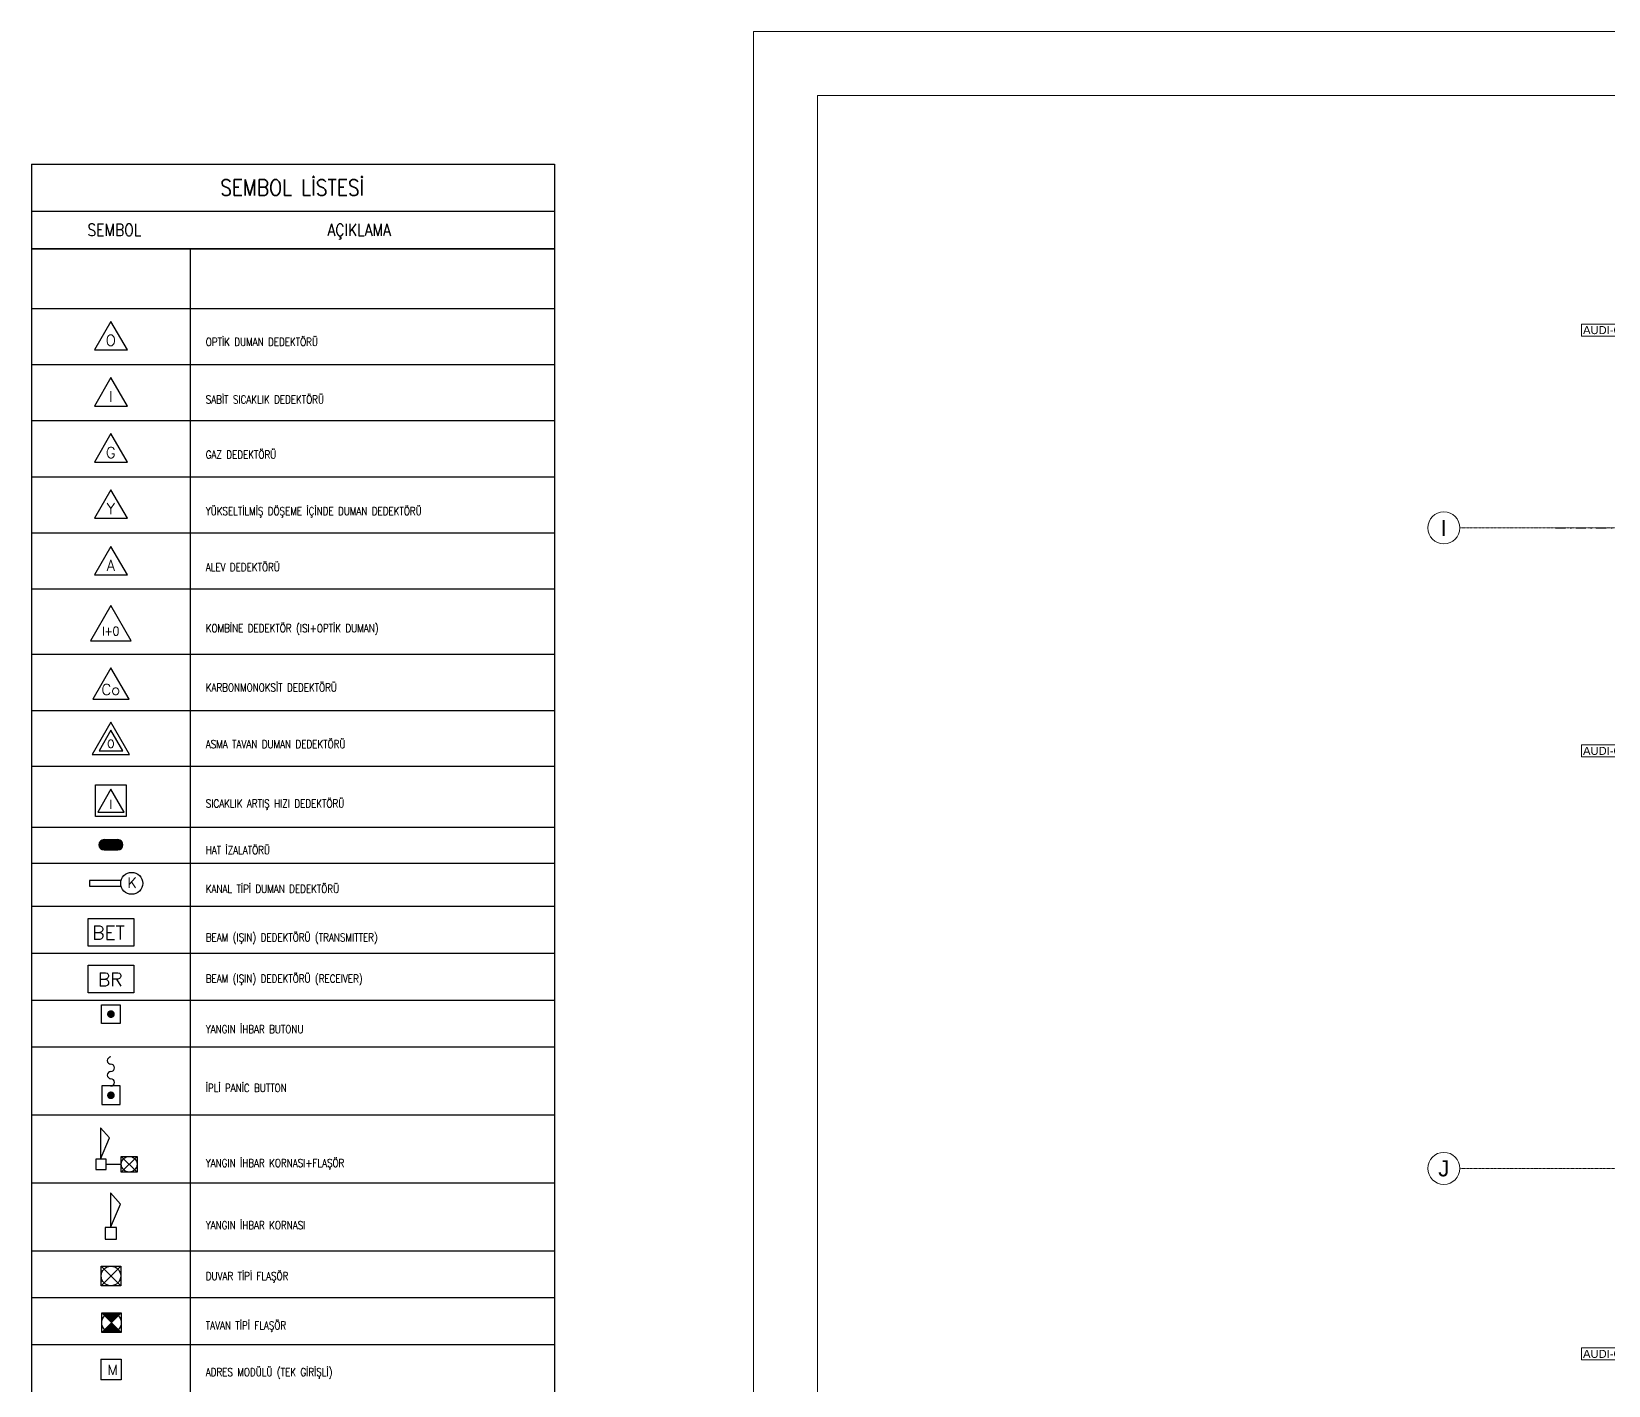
# Model space of a CAD drawing. Extents: x -1133 to 23780, y -1311 to 8245.
# Drawn here: x -902 to 1068, y 2514 to 4205 of the extents above; entities that cross this region are included whole.
import ezdxf
from ezdxf.enums import TextEntityAlignment as Align

# ---------------------------------------------------------------- set-up
doc = ezdxf.new("R2010")
doc.units = 0
doc.header["$MEASUREMENT"] = 0
doc.linetypes.add('DASHDOT', pattern=[25.4, 12.7, -6.35, 0, -6.35])
doc.linetypes.add('DASHDOT2', pattern=[0.5, 0.25, -0.125, 0, -0.125])
doc.layers.get('0').update_dxf_attribs({"color": 9, "lineweight": 9})
for name, color, linetype, lineweight in [('10', 9, 'Continuous', 9), ('22', 8, 'Continuous', 9), ('24', 9, 'DASHDOT2', 9), ('40A', 9, 'Continuous', 9), ('E-ADRES MODÜLÜ (TEK GİRİŞLİ)', 7, 'Continuous', 30), ('E-ALEV DEDEKTÖRÜ', 7, 'Continuous', 30), ('E-ASMA TAVAN DUMAN DEDEKTÖRÜ', 7, 'Continuous', 30), ('E-DUVAR TİPİ FLAŞÖR', 7, 'Continuous', 30), ('E-GAZ DEDEKTÖRÜ', 7, 'Continuous', 30), ('E-HAT İZALATÖRÜ', 7, 'Continuous', 30), ('E-İPLİ PANİC BUTTON', 7, 'Continuous', 30), ('E-KABLO', 7, 'Continuous', 30), ('E-KANAL TİPİ DUMAN DEDEKTÖRÜ', 7, 'Continuous', 30), ('E-KARBONMONOKSİT DEDEKTÖRÜ', 7, 'Continuous', 30), ('E-KOMBİNE DEDEKTÖR (ISI+OPTİK DUMAN)', 7, 'Continuous', 30), ('E-OPTİK DUMAN DEDEKTÖRÜ', 7, 'Continuous', 30), ('E-SABİT SICAKLIK DEDEKTÖRÜ', 7, 'Continuous', 30), ('E-SICAKLIK ARTIŞ HIZI DEDEKTÖRÜ', 7, 'Continuous', 30), ('E-TAVAN TİPİ FLAŞÖR', 7, 'Continuous', 30), ('E-YANGIN', 7, 'Continuous', 30), ('E-YANGIN İHBAR BUTONU', 7, 'Continuous', 30), ('E-YANGIN İHBAR KORNASI', 7, 'Continuous', 30), ('E-YANGIN İHBAR KORNASI+FLAŞÖR', 7, 'Continuous', 30), ('E-YAZI', 7, 'Continuous', 30), ('E-YÜKSELTİLMİŞ DÖŞEME İÇİNDE DUMAN DEDEKTÖRÜ', 7, 'Continuous', 30)]:
    doc.layers.add(name, color=color, linetype=linetype, lineweight=lineweight)
doc.styles.add('Arial', font='arial.ttf', dxfattribs={"height": 2.5})
doc.styles.add('E-YAZI', font='txttw.shx')
doc.styles.add('ROMANS8', font='Txttw.shx')

# ---------------------------------------------------------------- blocks, each defined once
blk = doc.blocks.new('0_wallno')
blk.add_lwpolyline([(-7.84, 1.5), (7.94, 1.5), (7.94, -1.5), (-7.84, -1.5)], close=True)
blk.add_lwpolyline([(7.94, 0), (16.13, 0)])
at = {"style": 'Arial'}
blk.add_attdef('DUVARNO', text='', height=2, dxfattribs=at).set_placement((0, 0), align=Align.MIDDLE_CENTER)
blk.add_attdef('GENISLIK', text='', height=2, dxfattribs=at).set_placement((8.44, 0), align=Align.BOTTOM_LEFT)
blk.add_attdef('YUKSEKLIK', text='', height=2, dxfattribs=at).set_placement((8.44, -0.5), align=Align.TOP_LEFT)
blk = doc.blocks.new('0_aks')
at = {"linetype": 'Continuous'}
blk.add_circle((0, 0), 2, dxfattribs=at)
at = {"style": 'Arial'}
blk.add_attdef('AKS', text='', height=2, dxfattribs=at).set_placement((0, 0), align=Align.MIDDLE_CENTER)
blk = doc.blocks.new('P-AKS_AUDI')
at = {"layer": '24'}
for points in [[(-3840, 800), (-3500, 800)], [(-3840, 0), (-3500, 0)]]:
    blk.add_lwpolyline(points, dxfattribs=at)
at = {"layer": '24', "xscale": 10, "yscale": 10, "zscale": 10}
for p, values in [((-3860, 800), {'AKS': 'I'}), ((-3860, 0), {'AKS': 'J'})]:
    blk.add_blockref('0_aks', p, dxfattribs=at).add_auto_attribs(values)
blk = doc.blocks.new('p-zemin kat')
at = {"layer": '24'}
blk.add_blockref('P-AKS_AUDI', (4722.5, 2785), dxfattribs=at)
blk = doc.blocks.new('100_OPTİK DUMAN DEDEKTÖRÜ 085')
at = {"layer": 'E-OPTİK DUMAN DEDEKTÖRÜ', "color": 4}
blk.add_lwpolyline([(2.06, 0), (0, 3.57), (-2.06, 0)], close=True, dxfattribs=at)
at = {"layer": 'E-OPTİK DUMAN DEDEKTÖRÜ', "color": 3, "style": 'E-YAZI'}
blk.add_text('O', height=1.36, dxfattribs=at).set_placement((-0.02, 1.2), align=Align.MIDDLE)
blk = doc.blocks.new('100_SABİT SICAKLIK DEDEKTÖRÜ 085')
at = {"layer": 'E-SABİT SICAKLIK DEDEKTÖRÜ', "color": 4}
blk.add_lwpolyline([(2.06, 0), (0, 3.57), (-2.06, 0)], close=True, dxfattribs=at)
at = {"layer": 'E-SABİT SICAKLIK DEDEKTÖRÜ', "color": 3, "style": 'E-YAZI'}
blk.add_text('I', height=1.36, dxfattribs=at).set_placement((-0.02, 1.2), align=Align.MIDDLE)
blk = doc.blocks.new('100_GAZ DEDEKTÖRÜ 085')
at = {"layer": 'E-GAZ DEDEKTÖRÜ', "color": 4}
blk.add_lwpolyline([(2.06, 0), (0, 3.57), (-2.06, 0)], close=True, dxfattribs=at)
at = {"layer": 'E-GAZ DEDEKTÖRÜ', "color": 3, "style": 'E-YAZI'}
blk.add_text('G', height=1.36, dxfattribs=at).set_placement((-0.02, 1.2), align=Align.MIDDLE)
blk = doc.blocks.new('100_YÜKSELTİLMİŞ DÖŞEME İÇİNDE DUMAN DEDEKTÖRÜ 085')
at = {"layer": 'E-YÜKSELTİLMİŞ DÖŞEME İÇİNDE DUMAN DEDEKTÖRÜ', "color": 4}
blk.add_lwpolyline([(2.06, 0), (0, 3.57), (-2.06, 0)], close=True, dxfattribs=at)
at = {"layer": 'E-YÜKSELTİLMİŞ DÖŞEME İÇİNDE DUMAN DEDEKTÖRÜ', "color": 3, "style": 'E-YAZI'}
blk.add_text('Y', height=1.36, dxfattribs=at).set_placement((-0.02, 1.2), align=Align.MIDDLE)
blk = doc.blocks.new('100_KOMBİNE DEDEKTÖR (ISI+OPTİK DUMAN) 085')
at = {"layer": 'E-KOMBİNE DEDEKTÖR (ISI+OPTİK DUMAN)', "color": 4}
blk.add_lwpolyline([(2.55, 0), (0, 4.42), (-2.55, 0)], close=True, dxfattribs=at)
at = {"layer": 'E-KOMBİNE DEDEKTÖR (ISI+OPTİK DUMAN)', "color": 3, "style": 'E-YAZI', "width": 0.8}
blk.add_text('I+O', height=1.102, dxfattribs=at).set_placement((-0.02, 1.22), align=Align.MIDDLE)
blk = doc.blocks.new('100_KARBONMONOKSİT DEDEKTÖRÜ 085')
at = {"layer": 'E-KARBONMONOKSİT DEDEKTÖRÜ', "color": 4}
blk.add_lwpolyline([(2.26, 0), (0, 3.92), (-2.26, 0)], close=True, dxfattribs=at)
at = {"layer": 'E-KARBONMONOKSİT DEDEKTÖRÜ', "color": 3, "style": 'E-YAZI'}
blk.add_text('Co', height=1.36, dxfattribs=at).set_placement((-0.02, 1.2), align=Align.MIDDLE)
blk = doc.blocks.new('100_ASMA TAVAN DUMAN DEDEKTÖRÜ 085')
at = {"layer": 'E-ASMA TAVAN DUMAN DEDEKTÖRÜ', "color": 4}
blk.add_lwpolyline([(2.33, 0), (0, 4.04), (-2.33, 0)], close=True, dxfattribs=at)
at = {"layer": 'E-ASMA TAVAN DUMAN DEDEKTÖRÜ', "color": 3}
blk.add_lwpolyline([(1.48, 0.49), (0, 3.06), (-1.48, 0.49)], close=True, dxfattribs=at)
at = {"layer": 'E-ASMA TAVAN DUMAN DEDEKTÖRÜ', "color": 3, "style": 'E-YAZI'}
blk.add_text('O', height=0.979, dxfattribs=at).set_placement((-0.02, 1.35), align=Align.MIDDLE)
blk = doc.blocks.new('100_SICAKLIK ARTIŞ HIZI DEDEKTÖRÜ')
at = {"layer": 'E-SICAKLIK ARTIŞ HIZI DEDEKTÖRÜ', "color": 4}
for points in [[(-2.26, 4.64), (2.26, 4.64), (2.26, 0), (-2.26, 0)], [(1.94, 0.66), (0, 4.02), (-1.94, 0.66)]]:
    blk.add_lwpolyline(points, close=True, dxfattribs=at)
at = {"layer": 'E-SICAKLIK ARTIŞ HIZI DEDEKTÖRÜ', "color": 3, "style": 'E-YAZI'}
blk.add_text('I', height=1.28, dxfattribs=at).set_placement((-0.02, 1.79), align=Align.MIDDLE)
blk = doc.blocks.new('100_HAT İZALATÖRÜ')
at = {"layer": 'E-HAT İZALATÖRÜ', "color": 4}
for p, q in [((-1.01, 1.52), (-1.01, 0)), ((-1.01, 1.52), (1.01, 1.52)), ((-1.01, 0), (1.01, 0)), ((1.01, 1.52), (1.01, 0))]:
    blk.add_line(p, q, dxfattribs=at)
at = {"layer": 'E-HAT İZALATÖRÜ', "color": 4, "const_width": 0.758, "flags": 128}
for points in [[(-1.01, 1.14, 0.414214), (-1.39, 0.76, 0.414214), (-1.01, 0.38, 0.414214)], [(1.01, 1.14, -0.414214), (1.39, 0.76, -0.414214), (1.01, 0.38, -0.414214)]]:
    blk.add_lwpolyline(points, format="xyb", dxfattribs=at)
at = {"layer": 'E-HAT İZALATÖRÜ', "color": 4}
for centre, start, end in [((-1.01, 0.76), 90, 270), ((1.01, 0.76), 270, 90)]:
    blk.add_arc(centre, 0.758, start, end, dxfattribs=at)
blk.add_solid([(-1.01, 1.52), (1.01, 1.52), (-1.01, 0), (1.01, 0)], dxfattribs=at)
blk = doc.blocks.new('*U284')
at = {"layer": 'E-KANAL TİPİ DUMAN DEDEKTÖRÜ', "color": 4}
for p, q in [((-6.22, 0.42), (-6.22, -0.42)), ((-1.55, 0.42), (-6.22, 0.42)), ((-6.22, -0.42), (-1.55, -0.42))]:
    blk.add_line(p, q, dxfattribs=at)
blk.add_circle((0, 0), 1.61, dxfattribs=at)
at = {"layer": 'E-KANAL TİPİ DUMAN DEDEKTÖRÜ', "color": 3, "style": 'ROMANS8'}
blk.add_text('K', height=1.5, rotation=359.9592, dxfattribs=at).set_placement((0.06, 0.1), align=Align.MIDDLE)
blk = doc.blocks.new('BEAM (IŞIN) DEDEKTÖRÜ (TRANSMİTTER)')
at = {"layer": 'E-YANGIN', "color": 4}
blk.add_lwpolyline([(-33.6, 40.6), (33.6, 40.6), (33.6, 0), (-33.6, 0)], close=True, dxfattribs=at)
at = {"layer": 'E-YANGIN', "color": 3, "style": 'E-YAZI'}
blk.add_text('BET', height=20, dxfattribs=at).set_placement((-27.5, 9.7))
blk = doc.blocks.new('BEAM (IŞIN) DEDEKTÖR (RECİEVER)')
at = {"layer": 'E-YANGIN', "color": 4}
blk.add_lwpolyline([(-33.6, 40.6), (33.6, 40.6), (33.6, 0), (-33.6, 0)], close=True, dxfattribs=at)
at = {"layer": 'E-YANGIN', "color": 3, "style": 'E-YAZI'}
blk.add_text('BR', height=20, dxfattribs=at).set_placement((-19.1, 9.7))
blk = doc.blocks.new('100_YANGIN İHBAR BUTONU 085')
at = {"layer": 'E-YANGIN İHBAR BUTONU', "color": 4}
blk.add_lwpolyline([(-1.16, 0), (-1.16, 2.32), (1.16, 2.32), (1.16, 0)], close=True, dxfattribs=at)
at = {"layer": 'E-YANGIN İHBAR BUTONU', "color": 3, "const_width": 0.483}
blk.add_lwpolyline([(-0.24, 1.16, 1), (0.24, 1.16, 1)], format="xyb", close=True, dxfattribs=at)
blk = doc.blocks.new('100_İPLİ PANİC BUTTON')
at = {"layer": 'E-İPLİ PANİC BUTTON', "color": 4}
blk.add_lwpolyline([(1.36, 0), (1.36, 2.73), (-1.36, 2.73), (-1.36, 0)], close=True, dxfattribs=at)
at = {"layer": 'E-İPLİ PANİC BUTTON', "color": 3, "const_width": 0.569}
blk.add_lwpolyline([(0.28, 1.36, -1), (-0.28, 1.36, -1)], format="xyb", close=True, dxfattribs=at)
at = {"layer": 'E-İPLİ PANİC BUTTON', "color": 4}
for centre, start, end in [((0, 6.46), 90, 270), ((0, 4.33), 90, 270), ((0, 5.4), 270, 90), ((0, 3.26), 270, 90)]:
    blk.add_arc(centre, 0.533, start, end, dxfattribs=at)
blk = doc.blocks.new('100_YANGIN İHBAR KORNASI+FLAŞÖR 085')
at = {"layer": 'E-YANGIN İHBAR KORNASI+FLAŞÖR', "color": 4}
for p, q in [((0.56, 5.32), (0.56, 1.4)), ((1.69, 4.04), (0.56, 5.32)), ((0.58, 1.4), (1.69, 4.04)), ((-0.02, 1.4), (-0.02, 0.11)), ((1.27, 1.4), (-0.02, 1.4)), ((-0.02, 0.11), (1.27, 0.11)), ((1.27, 0.11), (1.27, 1.4)), ((1.27, 0.76), (3.17, 0.76)), ((3.17, 1.74), (5.13, -0.22))]:
    blk.add_line(p, q, dxfattribs=at)
blk.add_lwpolyline([(3.17, -0.22), (3.17, 1.74), (5.13, 1.74), (5.13, -0.22)], close=True, dxfattribs=at)
blk.add_lwpolyline([(5.13, 1.74), (3.17, -0.22)], dxfattribs=at)
blk.add_circle((4.15, 0.76), 0.979, dxfattribs=at)
blk = doc.blocks.new('100_YANGIN İHBAR KORNASI')
at = {"layer": 'E-YANGIN İHBAR KORNASI', "color": 4}
for p, q in [((-0.08, 6.8), (-0.08, 1.68)), ((1.4, 5.14), (-0.08, 6.8)), ((-0.05, 1.68), (1.4, 5.14)), ((-0.84, 1.68), (-0.84, 0)), ((0.84, 1.68), (-0.84, 1.68)), ((-0.84, 0), (0.84, 0)), ((0.84, 0), (0.84, 1.68))]:
    blk.add_line(p, q, dxfattribs=at)
blk = doc.blocks.new('100_DUVAR TİPİ FLAŞÖR 085')
at = {"layer": 'E-DUVAR TİPİ FLAŞÖR', "color": 4}
blk.add_line((-1.22, 2.45), (1.22, 0), dxfattribs=at)
blk.add_lwpolyline([(-1.22, 0), (-1.22, 2.45), (1.22, 2.45), (1.22, 0)], close=True, dxfattribs=at)
blk.add_lwpolyline([(1.22, 2.45), (-1.22, 0)], dxfattribs=at)
blk.add_circle((0, 1.22), 1.22, dxfattribs=at)
blk = doc.blocks.new('100_TAVAN TİPİ FLAŞÖR 085')
at = {"layer": 'E-TAVAN TİPİ FLAŞÖR', "color": 4}
blk.add_line((-1.22, 0), (1.22, 2.45), dxfattribs=at)
blk.add_lwpolyline([(1.22, 0), (-1.22, 0), (-1.22, 2.45), (1.22, 2.45)], close=True, dxfattribs=at)
blk.add_lwpolyline([(-1.22, 2.45), (1.22, 0)], dxfattribs=at)
blk.add_circle((0, 1.22), 1.22, dxfattribs=at)
for points in [[(0, 1.22), (-1.22, 2.45), (1.22, 2.45)], [(-1.22, 0), (0, 1.22), (1.22, 0)]]:
    blk.add_solid(points, dxfattribs=at)
blk = doc.blocks.new('100_ADRES MODÜLÜ (TEK GİRİŞLİ) 085')
at = {"layer": 'E-ADRES MODÜLÜ (TEK GİRİŞLİ)', "color": 4}
for p, q in [((-1.27, 2.59), (1.27, 2.59)), ((-1.27, 2.59), (-1.27, 0)), ((1.27, 2.59), (1.27, 0)), ((1.27, 0), (-1.27, 0))]:
    blk.add_line(p, q, dxfattribs=at)
at = {"layer": 'E-ADRES MODÜLÜ (TEK GİRİŞLİ)', "color": 3, "style": 'E-YAZI'}
blk.add_text('M', height=1.27, dxfattribs=at).set_placement((-0.42, 0.62))
blk = doc.blocks.new('10_ALEV DEDEKTÖRÜ')
at = {"layer": 'E-ALEV DEDEKTÖRÜ', "color": 4}
blk.add_lwpolyline([(41.2, 0), (0, 71.3), (-41.2, 0)], close=True, dxfattribs=at)
at = {"layer": 'E-ALEV DEDEKTÖRÜ', "color": 3, "style": 'E-YAZI'}
blk.add_text('A', height=27.2, dxfattribs=at).set_placement((-0.4, 24), align=Align.MIDDLE)

msp = doc.modelspace()

# ---------------------------------------------------------------- linework, layer by layer
at = {"layer": '40A'}
for points in [[(5945, 4205), (0, 4205), (0, 0), (5945, 0)], [(5405.1, 80), (80, 80), (80, 4125), (5405.1, 4125)]]:
    msp.add_lwpolyline(points, close=True, dxfattribs=at)
at = {"layer": 'E-KABLO', "color": 6, "linetype": 'DASHDOT'}
msp.add_line((1002, 3585), (1222.6, 3585), dxfattribs=at)
at = {"layer": 'E-YAZI', "color": 4}
for p, q in [((-902.2, 4039.5), (-902.2, 902.2)), ((-902.2, 4039.5), (-248.9, 4039.5)), ((-248.9, 4039.5), (-248.9, 902.2)), ((-902.2, 3980.6), (-248.9, 3980.6)), ((-902.2, 3933.7), (-248.9, 3933.7)), ((-248.9, 3933.7), (-902.2, 3933.7))]:
    msp.add_line(p, q, dxfattribs=at)
at = {"layer": 'E-YAZI', "color": 7}
for p, q in [((-703.8, 3933.7), (-703.8, 902.2)), ((-248.9, 3858.8), (-902.2, 3858.8)), ((-248.9, 3788.7), (-902.2, 3788.7)), ((-248.9, 3718.6), (-902.2, 3718.6)), ((-248.9, 3648.5), (-902.2, 3648.5)), ((-248.9, 3578.4), (-902.2, 3578.4)), ((-248.9, 3508.3), (-902.2, 3508.3)), ((-248.9, 3426.8), (-902.2, 3426.8)), ((-248.9, 3356.7), (-902.2, 3356.7)), ((-248.9, 3287), (-902.2, 3287)), ((-248.9, 3210.7), (-902.2, 3210.7)), ((-248.9, 3165.8), (-902.2, 3165.8)), ((-248.9, 3112), (-902.2, 3112))]:
    msp.add_line(p, q, dxfattribs=at)
at = {"layer": 'E-YAZI', "color": 7, "linetype": 'Continuous'}
for p, q in [((-902.2, 3053.7), (-248.9, 3053.7)), ((-902.2, 2995.3), (-248.9, 2995.3)), ((-902.2, 2936.9), (-248.9, 2936.9)), ((-902.2, 2851.9), (-248.9, 2851.9)), ((-902.2, 2766.9), (-248.9, 2766.9)), ((-902.2, 2681.9), (-248.9, 2681.9)), ((-902.2, 2623.6), (-248.9, 2623.6)), ((-902.2, 2565.2), (-248.9, 2565.2))]:
    msp.add_line(p, q, dxfattribs=at)

# ---------------------------------------------------------------- block references
at = {"layer": '10'}
msp.add_blockref('p-zemin kat', (0, 0), dxfattribs=at)
at = {"layer": '22'}
ref = msp.add_blockref('0_wallno', (1073.8, 3832.1), dxfattribs=dict(at, xscale=5, yscale=5, zscale=5))
ref.add_attrib('DUVARNO', 'AUDI-GC02', dxfattribs={"layer": '0', "height": 10, "style": 'Arial'}).set_placement((1073.8, 3832.1), align=Align.MIDDLE_CENTER)
ref = msp.add_blockref('0_wallno', (1073.8, 3306.5), dxfattribs=dict(at, xscale=5, yscale=5, zscale=5))
ref.add_attrib('DUVARNO', 'AUDI-GC02', dxfattribs={"layer": '0', "height": 10, "style": 'Arial'}).set_placement((1073.8, 3306.5), align=Align.MIDDLE_CENTER)
ref = msp.add_blockref('0_wallno', (1073.8, 2553.3), dxfattribs=dict(at, xscale=5, yscale=5, zscale=5))
ref.add_attrib('DUVARNO', 'AUDI-GC02', dxfattribs={"layer": '0', "height": 10, "style": 'Arial'}).set_placement((1073.8, 2553.3), align=Align.MIDDLE_CENTER)
at = {"layer": 'E-ADRES MODÜLÜ (TEK GİRİŞLİ)', "xscale": 10, "yscale": 10, "zscale": 10}
msp.add_blockref('100_ADRES MODÜLÜ (TEK GİRİŞLİ) 085', (-803, 2520.8), dxfattribs=at)
at = {"layer": 'E-ALEV DEDEKTÖRÜ', "color": 4, "linetype": 'DASHDOT', "xscale": 0.5, "yscale": 0.5, "zscale": 0.5}
msp.add_blockref('10_ALEV DEDEKTÖRÜ', (-803, 3526.3), dxfattribs=at)
at = {"layer": 'E-ASMA TAVAN DUMAN DEDEKTÖRÜ', "xscale": 10, "yscale": 10, "zscale": 10}
msp.add_blockref('100_ASMA TAVAN DUMAN DEDEKTÖRÜ 085', (-803, 3301.8), dxfattribs=at)
at = {"layer": 'E-DUVAR TİPİ FLAŞÖR', "xscale": 10, "yscale": 10, "zscale": 10}
msp.add_blockref('100_DUVAR TİPİ FLAŞÖR 085', (-803, 2638.4), dxfattribs=at)
at = {"layer": 'E-GAZ DEDEKTÖRÜ', "xscale": 10, "yscale": 10, "zscale": 10}
msp.add_blockref('100_GAZ DEDEKTÖRÜ 085', (-803, 3667.1), dxfattribs=at)
at = {"layer": 'E-HAT İZALATÖRÜ', "xscale": 8.5, "yscale": 8.5, "zscale": 8.5}
msp.add_blockref('100_HAT İZALATÖRÜ', (-803, 3182.7), dxfattribs=at)
at = {"layer": 'E-İPLİ PANİC BUTTON', "xscale": 8.5, "yscale": 8.5, "zscale": 8.5}
msp.add_blockref('100_İPLİ PANİC BUTTON', (-803, 2864.7), dxfattribs=at)
at = {"layer": 'E-KANAL TİPİ DUMAN DEDEKTÖRÜ', "xscale": 8.5, "yscale": 8.5, "zscale": 8.5}
msp.add_blockref('*U284', (-777, 3141), dxfattribs=at)
at = {"layer": 'E-KARBONMONOKSİT DEDEKTÖRÜ', "color": 4, "xscale": 10, "yscale": 10, "zscale": 10}
msp.add_blockref('100_KARBONMONOKSİT DEDEKTÖRÜ 085', (-803, 3371.1), dxfattribs=at)
at = {"layer": 'E-KOMBİNE DEDEKTÖR (ISI+OPTİK DUMAN)', "xscale": 10, "yscale": 10, "zscale": 10}
msp.add_blockref('100_KOMBİNE DEDEKTÖR (ISI+OPTİK DUMAN) 085', (-803, 3443.9), dxfattribs=at)
at = {"layer": 'E-OPTİK DUMAN DEDEKTÖRÜ', "xscale": 10, "yscale": 10, "zscale": 10}
msp.add_blockref('100_OPTİK DUMAN DEDEKTÖRÜ 085', (-803, 3807.3), dxfattribs=at)
at = {"layer": 'E-SABİT SICAKLIK DEDEKTÖRÜ', "xscale": 10, "yscale": 10, "zscale": 10}
msp.add_blockref('100_SABİT SICAKLIK DEDEKTÖRÜ 085', (-803, 3737.2), dxfattribs=at)
at = {"layer": 'E-SICAKLIK ARTIŞ HIZI DEDEKTÖRÜ', "xscale": 8.5, "yscale": 8.5, "zscale": 8.5}
msp.add_blockref('100_SICAKLIK ARTIŞ HIZI DEDEKTÖRÜ', (-803, 3224.5), dxfattribs=at)
at = {"layer": 'E-TAVAN TİPİ FLAŞÖR', "xscale": 10, "yscale": 10, "zscale": 10}
msp.add_blockref('100_TAVAN TİPİ FLAŞÖR 085', (-802.3, 2580), dxfattribs=at)
at = {"layer": 'E-YANGIN', "xscale": 0.85, "yscale": 0.85, "zscale": 0.85}
for name, p in [('BEAM (IŞIN) DEDEKTÖRÜ (TRANSMİTTER)', (-803, 3062.6)), ('BEAM (IŞIN) DEDEKTÖR (RECİEVER)', (-803, 3004.2))]:
    msp.add_blockref(name, p, dxfattribs=at)
at = {"layer": 'E-YANGIN İHBAR BUTONU', "xscale": 10, "yscale": 10, "zscale": 10}
msp.add_blockref('100_YANGIN İHBAR BUTONU 085', (-803, 2966.1), dxfattribs=at)
at = {"layer": 'E-YANGIN İHBAR KORNASI', "xscale": 8.5, "yscale": 8.5, "zscale": 8.5}
msp.add_blockref('100_YANGIN İHBAR KORNASI', (-803, 2696.7), dxfattribs=at)
at = {"layer": 'E-YANGIN İHBAR KORNASI+FLAŞÖR', "xscale": 10, "yscale": 10, "zscale": 10}
msp.add_blockref('100_YANGIN İHBAR KORNASI+FLAŞÖR 085', (-821.7, 2782.6), dxfattribs=at)
at = {"layer": 'E-YÜKSELTİLMİŞ DÖŞEME İÇİNDE DUMAN DEDEKTÖRÜ', "xscale": 10, "yscale": 10, "zscale": 10}
msp.add_blockref('100_YÜKSELTİLMİŞ DÖŞEME İÇİNDE DUMAN DEDEKTÖRÜ 085', (-803, 3597), dxfattribs=at)

# ---------------------------------------------------------------- texts
at = {"layer": 'E-YAZI', "color": 4, "style": 'E-YAZI', "width": 0.85}
for s, height, p in [('SEMBOL LİSTESİ', 20, (-576.4, 4010.1)), ('SEMBOL', 15, (-798.7, 3957.2)), ('AÇIKLAMA', 15, (-492.8, 3957.2))]:
    msp.add_text(s, height=height, dxfattribs=at).set_placement(p, align=Align.MIDDLE_CENTER)
at = {"layer": 'E-YAZI', "color": 3, "style": 'E-YAZI', "width": 0.8}
for s, p in [('OPTİK DUMAN DEDEKTÖRÜ', (-684.5, 3812.3)), ('SABİT SICAKLIK DEDEKTÖRÜ', (-684.5, 3740.4)), ('GAZ DEDEKTÖRÜ', (-684.5, 3671.5)), ('YÜKSELTİLMİŞ DÖŞEME İÇİNDE DUMAN DEDEKTÖRÜ', (-684.5, 3601)), ('ALEV DEDEKTÖRÜ', (-684.5, 3530.9)), ('KOMBİNE DEDEKTÖR (ISI+OPTİK DUMAN)', (-684.5, 3454.7)), ('KARBONMONOKSİT DEDEKTÖRÜ', (-684.5, 3380.6)), ('ASMA TAVAN DUMAN DEDEKTÖRÜ', (-684.5, 3309.9)), ('SICAKLIK ARTIŞ HIZI DEDEKTÖRÜ', (-684.5, 3235.7)), ('HAT İZALATÖRÜ', (-684.5, 3177.5)), ('KANAL TİPİ DUMAN DEDEKTÖRÜ', (-684.5, 3129.1)), ('BEAM (IŞIN) DEDEKTÖRÜ (TRANSMITTER)', (-684.5, 3068.5)), ('BEAM (IŞIN) DEDEKTÖRÜ (RECEIVER)', (-684.5, 3017)), ('YANGIN İHBAR BUTONU', (-684.5, 2953.8)), ('İPLİ PANİC BUTTON', (-684.5, 2880.4)), ('YANGIN İHBAR KORNASI+FLAŞÖR', (-684.5, 2786.7)), ('YANGIN İHBAR KORNASI', (-684.5, 2709)), ('DUVAR TİPİ FLAŞÖR', (-684.5, 2645.4)), ('TAVAN TİPİ FLAŞÖR', (-684.5, 2583.8)), ('ADRES MODÜLÜ (TEK GİRİŞLİ)', (-684.5, 2525.5))]:
    msp.add_text(s, height=10, dxfattribs=at).set_placement(p)

doc.saveas('drawing.dxf')
